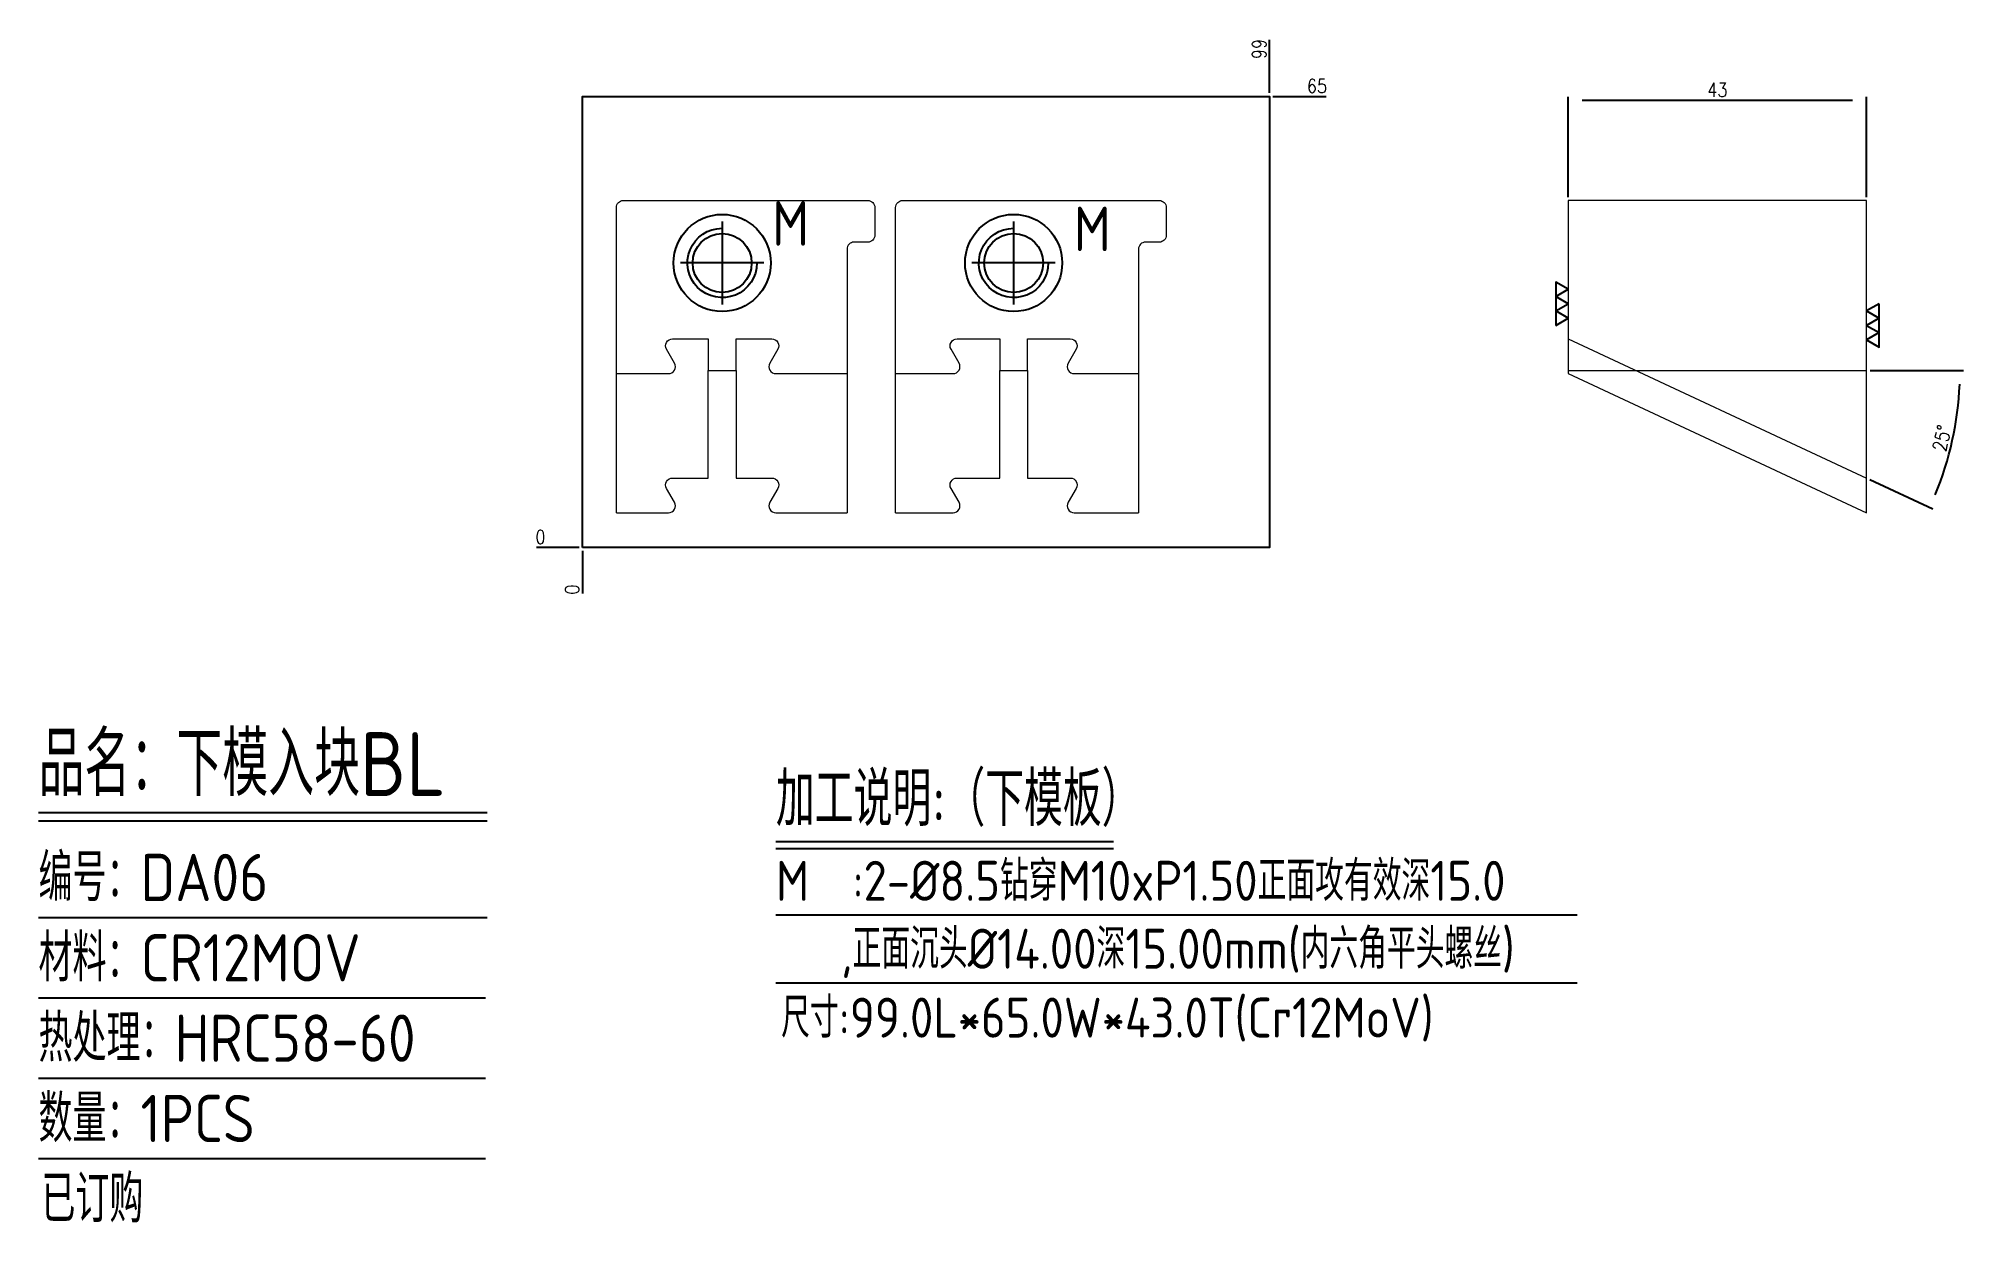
# Model space of a CAD drawing. Header units: millimetres. Extents: x 109693 to 109971, y -7994 to -7824.
import ezdxf
from ezdxf.enums import TextEntityAlignment as Align

# ---------------------------------------------------------------- set-up
doc = ezdxf.new("R2010")
doc.units = ezdxf.units.MM
doc.linetypes.add('CENTER', pattern=[0])
doc.linetypes.add('HIDDEN', pattern=[0])
for name, color, linetype in [('DIE_P', 2, 'Continuous'), ('DIM', 4, 'Continuous'), ('PRESS', 3, 'Continuous'), ('TEXT', 4, 'Continuous')]:
    doc.layers.add(name, color=color, linetype=linetype)
doc.styles.add('gbenor', font='gbenor.shx', dxfattribs={"bigfont": 'gbcbig.shx'})
doc.styles.get("Standard").update_dxf_attribs({"font": 'txt.shx', "width": 0.85, "bigfont": 'ctxt.shx'})
doc.dimstyles.new('T-2-WX', dxfattribs={"dimtxt": 2, "dimasz": 2, "dimexe": 0.5, "dimexo": 0.5, "dimgap": 0.5, "dimtad": 1, "dimtxsty": 'Standard', "dimblk": 'OPEN30', "dimcen": 0, "dimazin": 3, "dimtfac": 1, "dimtmove": 0, "dimatfit": 3, "dimldrblk": 'OPEN30', "dimlwd": -1, "dimlwe": -1})

# ---------------------------------------------------------------- blocks, each defined once
blk = doc.blocks.new('*D7579')
at = {"layer": 'Defpoints', "color": 0}
for p in [(109956.89, -7832.43), (109913.89, -7846.87), (109956.89, -7846.87)]:
    blk.add_point(p, dxfattribs=at)
at = {"layer": 'DIM', "color": 0}
for p, q in [((109913.89, -7846.37), (109913.89, -7831.93)), ((109915.89, -7832.43), (109954.89, -7832.43)), ((109956.89, -7846.37), (109956.89, -7831.93))]:
    blk.add_line(p, q, dxfattribs=at)
at = {"layer": 'DIM', "color": 0, "insert": (109935.39, -7830.93), "char_height": 2, "attachment_point": 5}
blk.add_mtext('43', dxfattribs=at)
blk = doc.blocks.new('_Open30')
blk = doc.blocks.new('*D7580')
at = {"layer": 'Defpoints', "color": 0}
for p in [(109913.89, -7866.82), (109913.89, -7871.35), (109956.89, -7871.35), (109968.4, -7884.76), (109956.89, -7886.87)]:
    blk.add_point(p, dxfattribs=at)
at = {"layer": 'DIM', "color": 0}
for p, q in [((109957.39, -7871.35), (109970.86, -7871.35)), ((109957.35, -7887.08), (109966.44, -7891.32))]:
    blk.add_line(p, q, dxfattribs=at)
blk.add_arc((109923.62, -7871.35), 46.74, 337.4519, 357.5481, dxfattribs=at)
at = {"layer": 'DIM', "color": 0, "insert": (109967.74, -7881.14), "char_height": 2, "attachment_point": 5, "rotation": 77.5}
blk.add_mtext('25%%d', dxfattribs=at)
blk = doc.blocks.new('*D7581')
at = {"layer": 'Defpoints', "color": 0}
for p in [(109870.85, -7831.87), (109875.85, -7831.87), (109771.85, -7896.87)]:
    blk.add_point(p, dxfattribs=at)
at = {"layer": 'DIM', "color": 0}
blk.add_line((109871.35, -7831.87), (109879.02, -7831.87), dxfattribs=at)
at = {"layer": 'DIM', "color": 0, "insert": (109877.69, -7830.37), "char_height": 2, "attachment_point": 5}
blk.add_mtext('65', dxfattribs=at)
blk = doc.blocks.new('*D7582')
at = {"layer": 'Defpoints', "color": 0}
for p in [(109766.85, -7896.87), (109771.85, -7896.87), (109771.85, -7896.87)]:
    blk.add_point(p, dxfattribs=at)
at = {"layer": 'DIM', "color": 0}
blk.add_line((109771.35, -7896.87), (109765.22, -7896.87), dxfattribs=at)
at = {"layer": 'DIM', "color": 0, "insert": (109765.79, -7895.37), "char_height": 2, "attachment_point": 5}
blk.add_mtext('0', dxfattribs=at)
blk = doc.blocks.new('*D7583')
at = {"layer": 'Defpoints', "color": 0}
for p in [(109771.85, -7896.87), (109771.85, -7896.87), (109771.85, -7901.87)]:
    blk.add_point(p, dxfattribs=at)
at = {"layer": 'DIM', "color": 0}
blk.add_line((109771.85, -7897.37), (109771.85, -7903.5), dxfattribs=at)
at = {"layer": 'DIM', "color": 0, "insert": (109770.35, -7902.94), "char_height": 2, "attachment_point": 5, "rotation": 90}
blk.add_mtext('0', dxfattribs=at)
blk = doc.blocks.new('*D7584')
at = {"layer": 'Defpoints', "color": 0}
for p in [(109870.85, -7826.87), (109870.85, -7831.87), (109771.85, -7896.87)]:
    blk.add_point(p, dxfattribs=at)
at = {"layer": 'DIM', "color": 0}
blk.add_line((109870.85, -7831.37), (109870.85, -7823.7), dxfattribs=at)
at = {"layer": 'DIM', "color": 0, "insert": (109869.35, -7825.03), "char_height": 2, "attachment_point": 5, "rotation": 90}
blk.add_mtext('99', dxfattribs=at)

msp = doc.modelspace()

# ---------------------------------------------------------------- linework, layer by layer
at = {"layer": 'DIE_P', "color": 1, "linetype": 'HIDDEN', "lineweight": 15, "ltscale": 15}
for p, q in [((109913.892, -7866.816), (109956.892, -7886.868)), ((109913.892, -7871.354), (109956.892, -7871.354))]:
    msp.add_line(p, q, dxfattribs=at)
at = {"layer": 'DIE_P', "color": 1, "linetype": 'Continuous', "lineweight": 15, "ltscale": 15}
msp.add_line((109913.892, -7871.816), (109956.892, -7891.868), dxfattribs=at)
at = {"layer": 'DIE_P', "color": 1, "linetype": 'Continuous', "lineweight": 15}
for points in [[(109776.728, -7891.868), (109776.728, -7847.871, -0.4142136), (109777.728, -7846.871), (109812.978, -7846.871, -0.4142136), (109813.978, -7847.871), (109813.978, -7851.871, -0.4142136), (109812.978, -7852.871), (109810.978, -7852.871, 0.4142136), (109809.978, -7853.871), (109809.978, -7891.868)], [(109816.978, -7891.868), (109816.978, -7847.871, -0.4142136), (109817.978, -7846.871), (109854.978, -7846.871, -0.4142136), (109855.978, -7847.871), (109855.978, -7851.871, -0.4142136), (109854.978, -7852.871), (109852.978, -7852.871, 0.4142136), (109851.978, -7853.871), (109851.978, -7891.868)]]:
    msp.add_lwpolyline(points, format="xyb", dxfattribs=at)
at = {"layer": 'DIE_P', "linetype": 'Continuous', "lineweight": 15}
msp.add_lwpolyline([(109956.892, -7891.868), (109956.892, -7884.157), (109956.892, -7846.871), (109913.892, -7846.871), (109913.892, -7871.816)], dxfattribs=at)
at = {"layer": 'DIE_P', "linetype": 'CENTER'}
for points in [[(109791.978, -7849.871), (109791.978, -7861.871)], [(109833.978, -7849.871), (109833.978, -7861.871)], [(109797.978, -7855.871), (109785.978, -7855.871)], [(109839.978, -7855.871), (109827.978, -7855.871)]]:
    msp.add_lwpolyline(points, dxfattribs=at)
at = {"layer": 'DIE_P'}
for points in [[(109796.978, -7855.871, -2.4142136), (109791.978, -7850.871)], [(109838.978, -7855.871, -2.4142136), (109833.978, -7850.871)]]:
    msp.add_lwpolyline(points, format="xyb", dxfattribs=at)
at = {"layer": 'DIE_P', "color": 2, "linetype": 'Continuous', "lineweight": 15}
for points in [[(109776.728, -7871.816), (109784.246, -7871.816, 0.5773503), (109785.112, -7870.316), (109783.958, -7868.316, -0.5773503), (109784.824, -7866.816), (109789.978, -7866.816), (109789.978, -7871.354), (109793.978, -7871.354), (109793.978, -7866.816), (109799.133, -7866.816, -0.5773503), (109799.999, -7868.316), (109798.844, -7870.316, 0.5773503), (109799.71, -7871.816), (109809.978, -7871.816)], [(109816.978, -7871.816), (109825.246, -7871.816, 0.5773503), (109826.112, -7870.316), (109824.958, -7868.316, -0.5773503), (109825.824, -7866.816), (109831.978, -7866.816), (109831.978, -7871.354), (109835.978, -7871.354), (109835.978, -7866.816), (109842.133, -7866.816, -0.5773503), (109842.999, -7868.316), (109841.844, -7870.316, 0.5773503), (109842.71, -7871.816), (109851.978, -7871.816)]]:
    msp.add_lwpolyline(points, format="xyb", dxfattribs=at)
at = {"layer": 'DIE_P', "color": 1, "linetype": 'Continuous', "lineweight": 15, "elevation": 0}
for points in [[(109776.728, -7891.868), (109784.246, -7891.868, 0.5773503), (109785.112, -7890.368), (109783.958, -7888.368, -0.5773503), (109784.824, -7886.868), (109789.978, -7886.868), (109789.978, -7871.354), (109793.978, -7871.354), (109793.978, -7886.868), (109799.133, -7886.868, -0.5773503), (109799.999, -7888.368), (109798.844, -7890.368, 0.5773503), (109799.71, -7891.868), (109809.978, -7891.868)], [(109816.978, -7891.868), (109825.246, -7891.868, 0.5773503), (109826.112, -7890.368), (109824.958, -7888.368, -0.5773503), (109825.824, -7886.868), (109831.978, -7886.868), (109831.978, -7871.354), (109835.978, -7871.354), (109835.978, -7886.868), (109842.133, -7886.868, -0.5773503), (109842.999, -7888.368), (109841.844, -7890.368, 0.5773503), (109842.71, -7891.868), (109851.978, -7891.868)]]:
    msp.add_lwpolyline(points, format="xyb", dxfattribs=at)
at = {"layer": 'DIE_P', "linetype": 'Continuous'}
for centre in [(109791.978, -7855.871), (109833.978, -7855.871)]:
    msp.add_circle(centre, 7, dxfattribs=at)
at = {"layer": 'DIE_P'}
for centre in [(109791.978, -7855.871), (109833.978, -7855.871)]:
    msp.add_circle(centre, 4.25, dxfattribs=at)
at = {"layer": 'DIM', "color": 4, "linetype": 'Continuous', "lineweight": 25}
for p, q in [((109693.456, -7935.065), (109758.131, -7935.065)), ((109693.456, -7936.257), (109758.131, -7936.257)), ((109693.456, -7950.22), (109758.131, -7950.22)), ((109693.456, -7961.799), (109757.851, -7961.799)), ((109693.456, -7973.378), (109757.851, -7973.378)), ((109693.456, -7984.957), (109757.851, -7984.957))]:
    msp.add_line(p, q, dxfattribs=at)
at = {"layer": 'PRESS', "color": 8, "linetype": 'HIDDEN'}
msp.add_lwpolyline([(109771.853, -7896.869), (109771.853, -7831.869), (109870.853, -7831.869), (109870.853, -7896.869)], close=True, dxfattribs=at)
at = {"layer": 'TEXT', "color": 3}
for p, q in [((109799.726, -7939.239), (109848.387, -7939.239)), ((109799.726, -7940.247), (109848.387, -7940.247)), ((109799.726, -7949.809), (109915.202, -7949.809)), ((109799.726, -7959.601), (109915.202, -7959.601))]:
    msp.add_line(p, q, dxfattribs=at)
at = {"layer": 'TEXT'}
for points in [[(109912.092, -7864.865), (109913.892, -7863.826), (109912.092, -7862.787), (109913.892, -7861.748), (109912.092, -7860.708), (109913.892, -7859.669), (109912.092, -7858.63), (109912.092, -7864.865)], [(109958.692, -7861.748), (109956.892, -7862.787), (109958.692, -7863.826), (109956.892, -7864.865), (109958.692, -7865.904), (109956.892, -7866.944), (109958.692, -7867.983), (109958.692, -7861.748)]]:
    msp.add_lwpolyline(points, close=True, dxfattribs=at)

# ---------------------------------------------------------------- texts
at = {"layer": 'DIM', "color": 3, "linetype": 'Continuous', "lineweight": 25, "style": 'gbenor'}
for s, height, p in [('品名：下模入块BL', 9.1951, (109693.456, -7932.681)), ('编号：DA06', 6.8112, (109693.456, -7947.836)), ('材料：CR12MOV', 6.8112, (109693.456, -7959.415)), ('热处理：HRC58-60', 6.81119, (109693.456, -7970.994)), ('数量：1PCS', 6.8112, (109693.456, -7982.573)), ('已订购', 6.8112, (109693.87, -7994.152))]:
    msp.add_text(s, height=height, dxfattribs=at).set_placement(p)
at = {"layer": 'TEXT', "color": 4, "style": 'gbenor'}
for p in [(109801.844, -7850.175), (109845.311, -7850.951)]:
    msp.add_text('M', height=6.4, dxfattribs=at).set_placement(p, align=Align.MIDDLE_CENTER)
for s, height, p in [('加工说明:（下模板）', 7.776, (109799.726, -7937.021)), ('M  :2-%%C8.5钻穿M10xP1.50正面攻有效深15.0', 5.76, (109799.726, -7947.793)), ('   ,正面沉头%%C14.00深15.00mm(内六角平头螺丝)', 5.76, (109799.726, -7957.585)), ('尺寸:99.0L*65.0W*43.0T(Cr12MoV)', 5.76, (109800.478, -7967.511))]:
    msp.add_text(s, height=height, dxfattribs=at).set_placement(p)

# ---------------------------------------------------------------- dimensions: what is measured, and where the dimension line sits
at = {"layer": 'DIM', "color": 4}
for feature_location, offset, dtype, origin, picture, middle in [((109870.853, -7831.869), (0, 5), 1, (109771.853, -7896.869), '*D7584', (109869.353, -7825.034)), ((109870.853, -7831.869), (5, 0), 0, (109771.853, -7896.869), '*D7581', (109877.689, -7830.369)), ((109771.853301797, -7896.869326461), (-5, 0), 0, (109771.853301797, -7896.869326461), '*D7582', (109765.786635131, -7895.369326461)), ((109771.853301797, -7896.869326461), (0, -5), 1, (109771.853301797, -7896.869326461), '*D7583', (109770.353301797, -7902.935993127))]:
    dim = msp.add_ordinate_dim(feature_location=feature_location, offset=offset, dtype=dtype, origin=origin, dimstyle='T-2-WX', dxfattribs=at)
    dim.commit()
    dim.dimension.update_dxf_attribs({"geometry": picture, "text_midpoint": middle})
at = {"layer": 'DIM'}
dim = msp.add_linear_dim(base=(109956.892, -7832.434), p1=(109913.892, -7846.871), p2=(109956.892, -7846.871), dimstyle='T-2-WX', dxfattribs=at)
dim.commit()
dim.dimension.update_dxf_attribs({"geometry": '*D7579', "text_midpoint": (109935.392, -7830.934)})
dim = msp.add_angular_dim_2l(base=(109968.4, -7884.76), line1=((109913.892, -7871.354), (109956.892, -7871.354)), line2=((109913.892, -7866.816), (109956.892, -7886.868)), dimstyle='T-2-WX', dxfattribs=at)
dim.commit()
dim.dimension.update_dxf_attribs({"geometry": '*D7580', "text_midpoint": (109967.745, -7881.136)})

doc.saveas('drawing.dxf')
